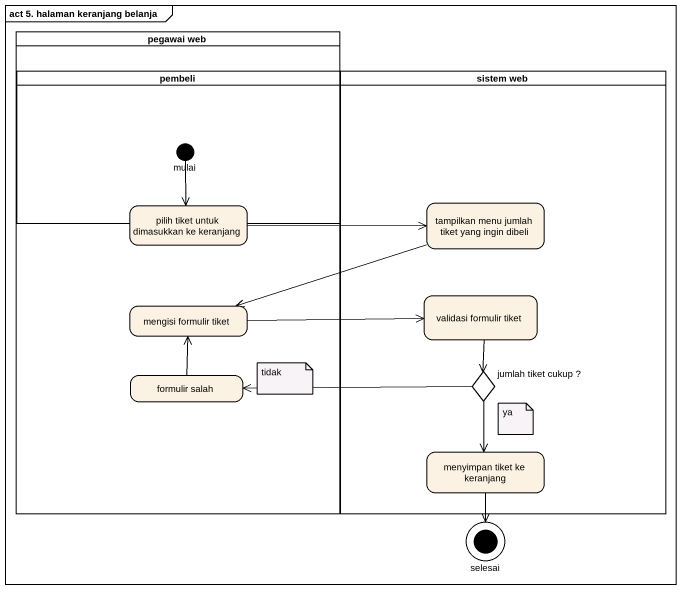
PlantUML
@startuml
mainframe act 5. halaman keranjang belanja
hide empty description
state "pegawai web" as pegawai_web <<partition>> {
  state pembeli <<partition>> {
    state mulai <<start>>
  }
  state "pilih tiket untuk dimasukkan ke keranjang" as pilih_tiket_untuk
  state "mengisi formulir tiket" as mengisi_formulir_tiket
  state "formulir salah" as formulir_salah
}
state "sistem web" as sistem_web <<partition>> {
  state "tampilkan menu jumlah tiket yang ingin dibeli" as tampilkan_menu_jumlah_tiket
  state "validasi formulir tiket" as validasi_formulir_tiket
  state "jumlah tiket cukup ?" as jumlah_tiket_cukup <<choice>>
  state "menyimpan tiket ke keranjang" as menyimpan_tiket_ke_keranjang
}
state selesai <<end>>
mulai --> pilih_tiket_untuk
pilih_tiket_untuk -right-> tampilkan_menu_jumlah_tiket
tampilkan_menu_jumlah_tiket -left-> mengisi_formulir_tiket
mengisi_formulir_tiket -right-> validasi_formulir_tiket
validasi_formulir_tiket --> jumlah_tiket_cukup
formulir_salah -up-> mengisi_formulir_tiket
jumlah_tiket_cukup -left-> formulir_salah
jumlah_tiket_cukup --> menyimpan_tiket_ke_keranjang
menyimpan_tiket_ke_keranjang --> selesai
note as N1
  tidak
end note
note as N2
  ya
end note
@enduml
